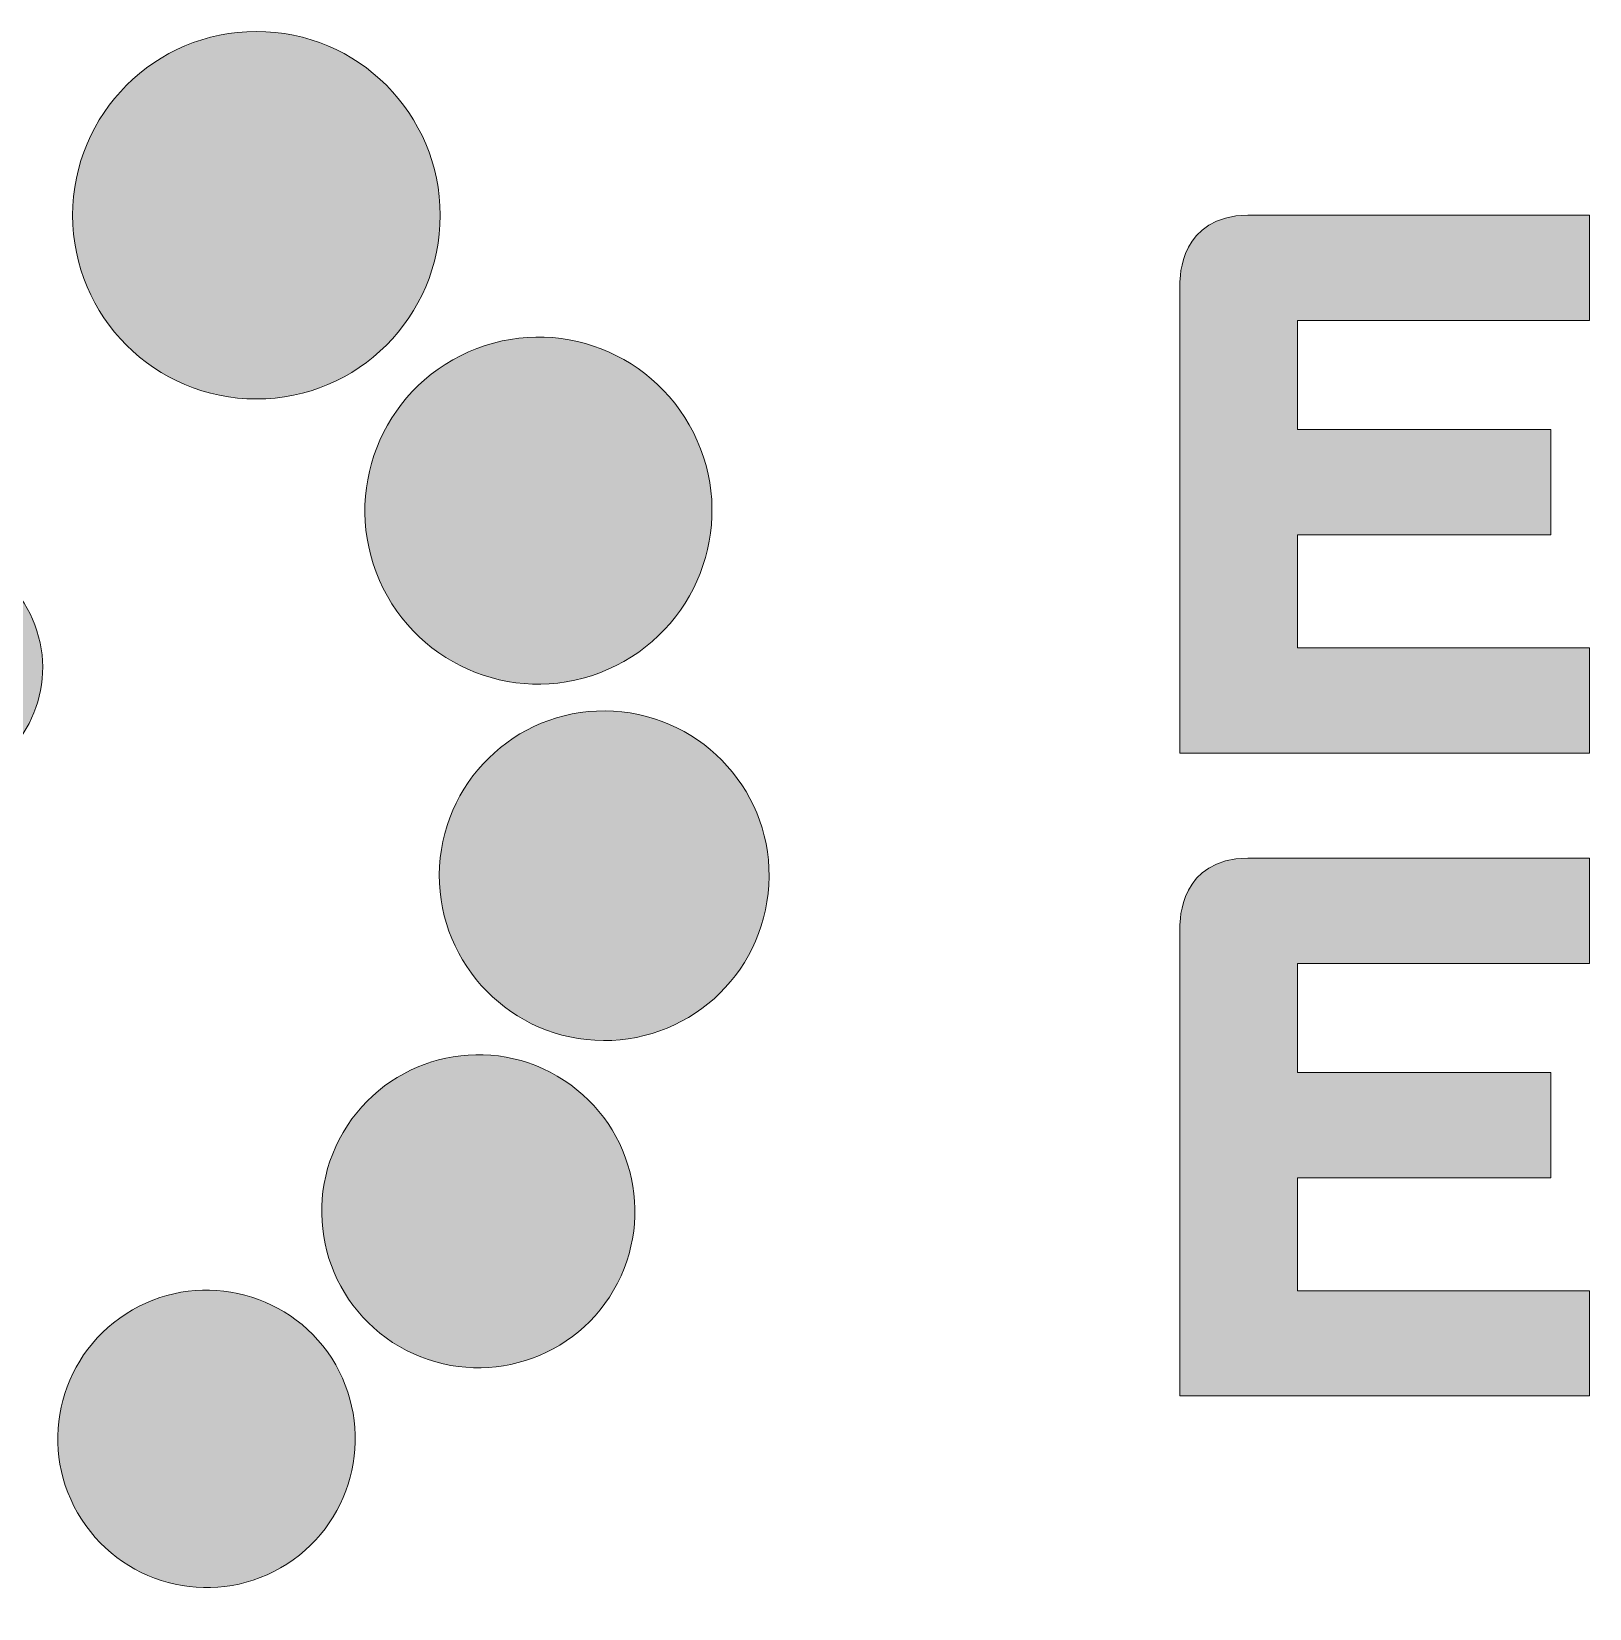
# Paper-space layout 'RETIC (2)' of a CAD drawing. Header units: metres. Extents: x -9 to 795, y -5 to 571.
# Drawn here: x 738.09 to 750.89, y 29.71 to 42.67 of the extents above; entities that cross this region are included whole.
import ezdxf
from ezdxf.enums import TextEntityAlignment as Align

# ---------------------------------------------------------------- set-up
doc = ezdxf.new("R2010")
doc.units = ezdxf.units.M
doc.header["$LTSCALE"] = 0.7
for name, color, linetype in [('_User Miscellaneous1', 3, 'Continuous'), ('Notes', 7, 'Continuous'), ('SupportsUG_SP_EXT', 7, 'Continuous')]:
    doc.layers.add(name, color=color, linetype=linetype)
doc.layers.get('SupportsUG_SP_EXT').off()
doc.styles.add('ARIAL', font='arial.ttf', dxfattribs={"height": 2})
doc.styles.add('iecISOCP', font='isocp.shx')
doc.styles.get("Standard").update_dxf_attribs({"font": 'arial.ttf'})

# ---------------------------------------------------------------- blocks, each defined once
blk = doc.blocks.new('A1_FRAME_TITLE')
at = {"layer": '_User Miscellaneous1'}
h = blk.add_hatch(color=256, dxfattribs=at)
edge = h.paths.add_edge_path()
edge.add_spline(control_points=[(750.189, 43.479), (750.189, 42.645), (749.513, 41.969), (748.679, 41.969), (747.844, 41.969), (747.168, 42.645), (747.168, 43.479), (747.168, 44.313), (747.845, 44.99), (748.679, 44.99), (749.513, 44.99), (750.189, 44.313), (750.189, 43.479)], knot_values=[0, 0, 0, 0, 1, 1, 1, 2, 2, 2, 3, 3, 3, 4, 4, 4, 4], degree=3, periodic=0)
h = blk.add_hatch(color=256, dxfattribs=at)
edge = h.paths.add_edge_path()
edge.add_spline(control_points=[(750.189, 43.479), (750.189, 42.645), (749.513, 41.969), (748.679, 41.969), (747.844, 41.969), (747.168, 42.645), (747.168, 43.479), (747.168, 44.313), (747.845, 44.99), (748.679, 44.99), (749.513, 44.99), (750.189, 44.313), (750.189, 43.479)], knot_values=[0, 0, 0, 0, 1, 1, 1, 2, 2, 2, 3, 3, 3, 4, 4, 4, 4], degree=3, periodic=0)
h = blk.add_hatch(color=256, dxfattribs=at)
edge = h.paths.add_edge_path()
edge.add_spline(control_points=[(756.269, 39.059), (756.269, 39.059), (756.269, 42.872), (756.269, 42.919), (756.269, 42.965), (756.271, 43.478), (756.828, 43.479), (757.385, 43.479), (759.635, 43.479), (759.635, 43.479), (759.635, 43.479), (759.635, 42.614), (759.635, 42.614), (759.635, 42.614), (757.235, 42.614), (757.235, 42.614), (757.235, 42.614), (757.235, 41.717), (757.235, 41.717), (757.235, 41.717), (759.319, 41.717), (759.319, 41.717), (759.319, 41.717), (759.319, 40.852), (759.319, 40.852), (759.319, 40.852), (757.235, 40.852), (757.235, 40.852), (757.235, 40.852), (757.235, 39.924), (757.235, 39.924), (757.235, 39.924), (759.635, 39.924), (759.635, 39.924), (759.635, 39.924), (759.635, 39.059), (759.635, 39.059), (759.635, 39.059), (756.269, 39.059), (756.269, 39.059)], knot_values=[0, 0, 0, 0, 1, 1, 1, 2, 2, 2, 3, 3, 3, 4, 4, 4, 5, 5, 5, 6, 6, 6, 7, 7, 7, 8, 8, 8, 9, 9, 9, 10, 10, 10, 11, 11, 11, 12, 12, 12, 13, 13, 13, 13], degree=3, periodic=0)
h = blk.add_hatch(color=256, dxfattribs=at)
edge = h.paths.add_edge_path()
edge.add_spline(control_points=[(756.269, 39.059), (756.269, 39.059), (756.269, 42.872), (756.269, 42.919), (756.269, 42.965), (756.271, 43.478), (756.828, 43.479), (757.385, 43.479), (759.635, 43.479), (759.635, 43.479), (759.635, 43.479), (759.635, 42.614), (759.635, 42.614), (759.635, 42.614), (757.235, 42.614), (757.235, 42.614), (757.235, 42.614), (757.235, 41.717), (757.235, 41.717), (757.235, 41.717), (759.319, 41.717), (759.319, 41.717), (759.319, 41.717), (759.319, 40.852), (759.319, 40.852), (759.319, 40.852), (757.235, 40.852), (757.235, 40.852), (757.235, 40.852), (757.235, 39.924), (757.235, 39.924), (757.235, 39.924), (759.635, 39.924), (759.635, 39.924), (759.635, 39.924), (759.635, 39.059), (759.635, 39.059), (759.635, 39.059), (756.269, 39.059), (756.269, 39.059)], knot_values=[0, 0, 0, 0, 1, 1, 1, 2, 2, 2, 3, 3, 3, 4, 4, 4, 5, 5, 5, 6, 6, 6, 7, 7, 7, 8, 8, 8, 9, 9, 9, 10, 10, 10, 11, 11, 11, 12, 12, 12, 13, 13, 13, 13], degree=3, periodic=0)
h = blk.add_hatch(color=256, dxfattribs=at)
edge = h.paths.add_edge_path()
edge.add_spline(control_points=[(751.569, 39.747), (752.292, 40.064), (752.62, 40.907), (752.302, 41.626), (751.985, 42.346), (751.143, 42.675), (750.423, 42.356), (749.702, 42.04), (749.375, 41.198), (749.69, 40.478), (750.008, 39.756), (750.849, 39.428), (751.569, 39.747)], knot_values=[0, 0, 0, 0, 1, 1, 1, 2, 2, 2, 3, 3, 3, 4, 4, 4, 4], degree=3, periodic=0)
h = blk.add_hatch(color=256, dxfattribs=at)
edge = h.paths.add_edge_path()
edge.add_spline(control_points=[(751.569, 39.747), (752.292, 40.064), (752.62, 40.907), (752.302, 41.626), (751.985, 42.346), (751.143, 42.675), (750.423, 42.356), (749.702, 42.04), (749.375, 41.198), (749.69, 40.478), (750.008, 39.756), (750.849, 39.428), (751.569, 39.747)], knot_values=[0, 0, 0, 0, 1, 1, 1, 2, 2, 2, 3, 3, 3, 4, 4, 4, 4], degree=3, periodic=0)
h = blk.add_hatch(color=256, dxfattribs=at)
edge = h.paths.add_edge_path()
edge.add_spline(control_points=[(746.181, 38.799), (746.712, 38.939), (747.029, 39.484), (746.889, 40.015), (746.749, 40.548), (746.202, 40.865), (745.672, 40.724), (745.144, 40.584), (744.825, 40.039), (744.963, 39.509), (745.104, 38.976), (745.649, 38.659), (746.181, 38.799)], knot_values=[0, 0, 0, 0, 1, 1, 1, 2, 2, 2, 3, 3, 3, 4, 4, 4, 4], degree=3, periodic=0)
h = blk.add_hatch(color=256, dxfattribs=at)
edge = h.paths.add_edge_path()
edge.add_spline(control_points=[(746.181, 38.799), (746.712, 38.939), (747.029, 39.484), (746.889, 40.015), (746.749, 40.548), (746.202, 40.865), (745.672, 40.724), (745.144, 40.584), (744.825, 40.039), (744.963, 39.509), (745.104, 38.976), (745.649, 38.659), (746.181, 38.799)], knot_values=[0, 0, 0, 0, 1, 1, 1, 2, 2, 2, 3, 3, 3, 4, 4, 4, 4], degree=3, periodic=0)
h = blk.add_hatch(color=256, dxfattribs=at)
edge = h.paths.add_edge_path()
edge.add_spline(control_points=[(751.461, 36.698), (752.209, 36.655), (752.847, 37.227), (752.89, 37.974), (752.935, 38.72), (752.361, 39.359), (751.614, 39.403), (750.867, 39.446), (750.228, 38.875), (750.184, 38.127), (750.144, 37.381), (750.714, 36.74), (751.461, 36.698)], knot_values=[0, 0, 0, 0, 1, 1, 1, 2, 2, 2, 3, 3, 3, 4, 4, 4, 4], degree=3, periodic=0)
h = blk.add_hatch(color=256, dxfattribs=at)
edge = h.paths.add_edge_path()
edge.add_spline(control_points=[(751.461, 36.698), (752.209, 36.655), (752.847, 37.227), (752.89, 37.974), (752.935, 38.72), (752.361, 39.359), (751.614, 39.403), (750.867, 39.446), (750.228, 38.875), (750.184, 38.127), (750.144, 37.381), (750.714, 36.74), (751.461, 36.698)], knot_values=[0, 0, 0, 0, 1, 1, 1, 2, 2, 2, 3, 3, 3, 4, 4, 4, 4], degree=3, periodic=0)
h = blk.add_hatch(color=256, dxfattribs=at)
edge = h.paths.add_edge_path()
edge.add_spline(control_points=[(756.269, 33.774), (756.269, 33.774), (756.269, 37.587), (756.269, 37.634), (756.269, 37.68), (756.271, 38.194), (756.828, 38.194), (757.385, 38.195), (759.635, 38.194), (759.635, 38.194), (759.635, 38.194), (759.635, 37.329), (759.635, 37.329), (759.635, 37.329), (757.235, 37.329), (757.235, 37.329), (757.235, 37.329), (757.235, 36.433), (757.235, 36.433), (757.235, 36.433), (759.319, 36.433), (759.319, 36.433), (759.319, 36.433), (759.319, 35.567), (759.319, 35.567), (759.319, 35.567), (757.235, 35.567), (757.235, 35.567), (757.235, 35.567), (757.235, 34.639), (757.235, 34.639), (757.235, 34.639), (759.635, 34.639), (759.635, 34.639), (759.635, 34.639), (759.635, 33.774), (759.635, 33.774), (759.635, 33.774), (756.269, 33.774), (756.269, 33.774)], knot_values=[0, 0, 0, 0, 1, 1, 1, 2, 2, 2, 3, 3, 3, 4, 4, 4, 5, 5, 5, 6, 6, 6, 7, 7, 7, 8, 8, 8, 9, 9, 9, 10, 10, 10, 11, 11, 11, 12, 12, 12, 13, 13, 13, 13], degree=3, periodic=0)
h = blk.add_hatch(color=256, dxfattribs=at)
edge = h.paths.add_edge_path()
edge.add_spline(control_points=[(756.269, 33.774), (756.269, 33.774), (756.269, 37.587), (756.269, 37.634), (756.269, 37.68), (756.271, 38.194), (756.828, 38.194), (757.385, 38.195), (759.635, 38.194), (759.635, 38.194), (759.635, 38.194), (759.635, 37.329), (759.635, 37.329), (759.635, 37.329), (757.235, 37.329), (757.235, 37.329), (757.235, 37.329), (757.235, 36.433), (757.235, 36.433), (757.235, 36.433), (759.319, 36.433), (759.319, 36.433), (759.319, 36.433), (759.319, 35.567), (759.319, 35.567), (759.319, 35.567), (757.235, 35.567), (757.235, 35.567), (757.235, 35.567), (757.235, 34.639), (757.235, 34.639), (757.235, 34.639), (759.635, 34.639), (759.635, 34.639), (759.635, 34.639), (759.635, 33.774), (759.635, 33.774), (759.635, 33.774), (756.269, 33.774), (756.269, 33.774)], knot_values=[0, 0, 0, 0, 1, 1, 1, 2, 2, 2, 3, 3, 3, 4, 4, 4, 5, 5, 5, 6, 6, 6, 7, 7, 7, 8, 8, 8, 9, 9, 9, 10, 10, 10, 11, 11, 11, 12, 12, 12, 13, 13, 13, 13], degree=3, periodic=0)
h = blk.add_hatch(color=256, dxfattribs=at)
edge = h.paths.add_edge_path()
edge.add_spline(control_points=[(749.855, 34.18), (750.467, 33.824), (751.258, 34.03), (751.615, 34.644), (751.972, 35.259), (751.765, 36.046), (751.152, 36.403), (750.538, 36.763), (749.75, 36.554), (749.392, 35.941), (749.032, 35.327), (749.24, 34.538), (749.855, 34.18)], knot_values=[0, 0, 0, 0, 1, 1, 1, 2, 2, 2, 3, 3, 3, 4, 4, 4, 4], degree=3, periodic=0)
h = blk.add_hatch(color=256, dxfattribs=at)
edge = h.paths.add_edge_path()
edge.add_spline(control_points=[(749.855, 34.18), (750.467, 33.824), (751.258, 34.03), (751.615, 34.644), (751.972, 35.259), (751.765, 36.046), (751.152, 36.403), (750.538, 36.763), (749.75, 36.554), (749.392, 35.941), (749.032, 35.327), (749.24, 34.538), (749.855, 34.18)], knot_values=[0, 0, 0, 0, 1, 1, 1, 2, 2, 2, 3, 3, 3, 4, 4, 4, 4], degree=3, periodic=0)
h = blk.add_hatch(color=256, dxfattribs=at)
edge = h.paths.add_edge_path()
edge.add_spline(control_points=[(747.242, 32.761), (747.605, 32.193), (748.364, 32.028), (748.93, 32.393), (749.498, 32.759), (749.66, 33.515), (749.298, 34.085), (748.929, 34.652), (748.174, 34.815), (747.607, 34.449), (747.04, 34.085), (746.873, 33.327), (747.242, 32.761)], knot_values=[0, 0, 0, 0, 1, 1, 1, 2, 2, 2, 3, 3, 3, 4, 4, 4, 4], degree=3, periodic=0)
h = blk.add_hatch(color=256, dxfattribs=at)
edge = h.paths.add_edge_path()
edge.add_spline(control_points=[(747.242, 32.761), (747.605, 32.193), (748.364, 32.028), (748.93, 32.393), (749.498, 32.759), (749.66, 33.515), (749.298, 34.085), (748.929, 34.652), (748.174, 34.815), (747.607, 34.449), (747.04, 34.085), (746.873, 33.327), (747.242, 32.761)], knot_values=[0, 0, 0, 0, 1, 1, 1, 2, 2, 2, 3, 3, 3, 4, 4, 4, 4], degree=3, periodic=0)
at = {"layer": '_User Miscellaneous1', "lineweight": 0}
for points, knots in [([(750.189, 43.479), (750.189, 42.645), (749.513, 41.969), (748.679, 41.969), (747.844, 41.969), (747.168, 42.645), (747.168, 43.479), (747.168, 44.313), (747.845, 44.99), (748.679, 44.99), (749.513, 44.99), (750.189, 44.313), (750.189, 43.479)], [0, 0, 0, 0, 1, 1, 1, 2, 2, 2, 3, 3, 3, 4, 4, 4, 4]), ([(750.189, 43.479), (750.189, 42.645), (749.513, 41.969), (748.679, 41.969), (747.844, 41.969), (747.168, 42.645), (747.168, 43.479), (747.168, 44.313), (747.845, 44.99), (748.679, 44.99), (749.513, 44.99), (750.189, 44.313), (750.189, 43.479)], [0, 0, 0, 0, 1, 1, 1, 2, 2, 2, 3, 3, 3, 4, 4, 4, 4]), ([(756.269, 39.059), (756.269, 39.059), (756.269, 42.872), (756.269, 42.919), (756.269, 42.965), (756.271, 43.478), (756.828, 43.479), (757.385, 43.479), (759.635, 43.479), (759.635, 43.479), (759.635, 43.479), (759.635, 42.614), (759.635, 42.614), (759.635, 42.614), (757.235, 42.614), (757.235, 42.614), (757.235, 42.614), (757.235, 41.717), (757.235, 41.717), (757.235, 41.717), (759.319, 41.717), (759.319, 41.717), (759.319, 41.717), (759.319, 40.852), (759.319, 40.852), (759.319, 40.852), (757.235, 40.852), (757.235, 40.852), (757.235, 40.852), (757.235, 39.924), (757.235, 39.924), (757.235, 39.924), (759.635, 39.924), (759.635, 39.924), (759.635, 39.924), (759.635, 39.059), (759.635, 39.059), (759.635, 39.059), (756.269, 39.059), (756.269, 39.059)], [0, 0, 0, 0, 1, 1, 1, 2, 2, 2, 3, 3, 3, 4, 4, 4, 5, 5, 5, 6, 6, 6, 7, 7, 7, 8, 8, 8, 9, 9, 9, 10, 10, 10, 11, 11, 11, 12, 12, 12, 13, 13, 13, 13]), ([(756.269, 39.059), (756.269, 39.059), (756.269, 42.872), (756.269, 42.919), (756.269, 42.965), (756.271, 43.478), (756.828, 43.479), (757.385, 43.479), (759.635, 43.479), (759.635, 43.479), (759.635, 43.479), (759.635, 42.614), (759.635, 42.614), (759.635, 42.614), (757.235, 42.614), (757.235, 42.614), (757.235, 42.614), (757.235, 41.717), (757.235, 41.717), (757.235, 41.717), (759.319, 41.717), (759.319, 41.717), (759.319, 41.717), (759.319, 40.852), (759.319, 40.852), (759.319, 40.852), (757.235, 40.852), (757.235, 40.852), (757.235, 40.852), (757.235, 39.924), (757.235, 39.924), (757.235, 39.924), (759.635, 39.924), (759.635, 39.924), (759.635, 39.924), (759.635, 39.059), (759.635, 39.059), (759.635, 39.059), (756.269, 39.059), (756.269, 39.059)], [0, 0, 0, 0, 1, 1, 1, 2, 2, 2, 3, 3, 3, 4, 4, 4, 5, 5, 5, 6, 6, 6, 7, 7, 7, 8, 8, 8, 9, 9, 9, 10, 10, 10, 11, 11, 11, 12, 12, 12, 13, 13, 13, 13]), ([(751.569, 39.747), (752.292, 40.064), (752.62, 40.907), (752.302, 41.626), (751.985, 42.346), (751.143, 42.675), (750.423, 42.356), (749.702, 42.04), (749.375, 41.198), (749.69, 40.478), (750.008, 39.756), (750.849, 39.428), (751.569, 39.747)], [0, 0, 0, 0, 1, 1, 1, 2, 2, 2, 3, 3, 3, 4, 4, 4, 4]), ([(751.569, 39.747), (752.292, 40.064), (752.62, 40.907), (752.302, 41.626), (751.985, 42.346), (751.143, 42.675), (750.423, 42.356), (749.702, 42.04), (749.375, 41.198), (749.69, 40.478), (750.008, 39.756), (750.849, 39.428), (751.569, 39.747)], [0, 0, 0, 0, 1, 1, 1, 2, 2, 2, 3, 3, 3, 4, 4, 4, 4]), ([(746.181, 38.799), (746.712, 38.939), (747.029, 39.484), (746.889, 40.015), (746.749, 40.548), (746.202, 40.865), (745.672, 40.724), (745.144, 40.584), (744.825, 40.039), (744.963, 39.509), (745.104, 38.976), (745.649, 38.659), (746.181, 38.799)], [0, 0, 0, 0, 1, 1, 1, 2, 2, 2, 3, 3, 3, 4, 4, 4, 4]), ([(746.181, 38.799), (746.712, 38.939), (747.029, 39.484), (746.889, 40.015), (746.749, 40.548), (746.202, 40.865), (745.672, 40.724), (745.144, 40.584), (744.825, 40.039), (744.963, 39.509), (745.104, 38.976), (745.649, 38.659), (746.181, 38.799)], [0, 0, 0, 0, 1, 1, 1, 2, 2, 2, 3, 3, 3, 4, 4, 4, 4]), ([(751.461, 36.698), (752.209, 36.655), (752.847, 37.227), (752.89, 37.974), (752.935, 38.72), (752.361, 39.359), (751.614, 39.403), (750.867, 39.446), (750.228, 38.875), (750.184, 38.127), (750.144, 37.381), (750.714, 36.74), (751.461, 36.698)], [0, 0, 0, 0, 1, 1, 1, 2, 2, 2, 3, 3, 3, 4, 4, 4, 4]), ([(751.461, 36.698), (752.209, 36.655), (752.847, 37.227), (752.89, 37.974), (752.935, 38.72), (752.361, 39.359), (751.614, 39.403), (750.867, 39.446), (750.228, 38.875), (750.184, 38.127), (750.144, 37.381), (750.714, 36.74), (751.461, 36.698)], [0, 0, 0, 0, 1, 1, 1, 2, 2, 2, 3, 3, 3, 4, 4, 4, 4]), ([(756.269, 33.774), (756.269, 33.774), (756.269, 37.587), (756.269, 37.634), (756.269, 37.68), (756.271, 38.194), (756.828, 38.194), (757.385, 38.195), (759.635, 38.194), (759.635, 38.194), (759.635, 38.194), (759.635, 37.329), (759.635, 37.329), (759.635, 37.329), (757.235, 37.329), (757.235, 37.329), (757.235, 37.329), (757.235, 36.433), (757.235, 36.433), (757.235, 36.433), (759.319, 36.433), (759.319, 36.433), (759.319, 36.433), (759.319, 35.567), (759.319, 35.567), (759.319, 35.567), (757.235, 35.567), (757.235, 35.567), (757.235, 35.567), (757.235, 34.639), (757.235, 34.639), (757.235, 34.639), (759.635, 34.639), (759.635, 34.639), (759.635, 34.639), (759.635, 33.774), (759.635, 33.774), (759.635, 33.774), (756.269, 33.774), (756.269, 33.774)], [0, 0, 0, 0, 1, 1, 1, 2, 2, 2, 3, 3, 3, 4, 4, 4, 5, 5, 5, 6, 6, 6, 7, 7, 7, 8, 8, 8, 9, 9, 9, 10, 10, 10, 11, 11, 11, 12, 12, 12, 13, 13, 13, 13]), ([(756.269, 33.774), (756.269, 33.774), (756.269, 37.587), (756.269, 37.634), (756.269, 37.68), (756.271, 38.194), (756.828, 38.194), (757.385, 38.195), (759.635, 38.194), (759.635, 38.194), (759.635, 38.194), (759.635, 37.329), (759.635, 37.329), (759.635, 37.329), (757.235, 37.329), (757.235, 37.329), (757.235, 37.329), (757.235, 36.433), (757.235, 36.433), (757.235, 36.433), (759.319, 36.433), (759.319, 36.433), (759.319, 36.433), (759.319, 35.567), (759.319, 35.567), (759.319, 35.567), (757.235, 35.567), (757.235, 35.567), (757.235, 35.567), (757.235, 34.639), (757.235, 34.639), (757.235, 34.639), (759.635, 34.639), (759.635, 34.639), (759.635, 34.639), (759.635, 33.774), (759.635, 33.774), (759.635, 33.774), (756.269, 33.774), (756.269, 33.774)], [0, 0, 0, 0, 1, 1, 1, 2, 2, 2, 3, 3, 3, 4, 4, 4, 5, 5, 5, 6, 6, 6, 7, 7, 7, 8, 8, 8, 9, 9, 9, 10, 10, 10, 11, 11, 11, 12, 12, 12, 13, 13, 13, 13]), ([(749.855, 34.18), (750.467, 33.824), (751.258, 34.03), (751.615, 34.644), (751.972, 35.259), (751.765, 36.046), (751.152, 36.403), (750.538, 36.763), (749.75, 36.554), (749.392, 35.941), (749.032, 35.327), (749.24, 34.538), (749.855, 34.18)], [0, 0, 0, 0, 1, 1, 1, 2, 2, 2, 3, 3, 3, 4, 4, 4, 4]), ([(749.855, 34.18), (750.467, 33.824), (751.258, 34.03), (751.615, 34.644), (751.972, 35.259), (751.765, 36.046), (751.152, 36.403), (750.538, 36.763), (749.75, 36.554), (749.392, 35.941), (749.032, 35.327), (749.24, 34.538), (749.855, 34.18)], [0, 0, 0, 0, 1, 1, 1, 2, 2, 2, 3, 3, 3, 4, 4, 4, 4]), ([(747.242, 32.761), (747.605, 32.193), (748.364, 32.028), (748.93, 32.393), (749.498, 32.759), (749.66, 33.515), (749.298, 34.085), (748.929, 34.652), (748.174, 34.815), (747.607, 34.449), (747.04, 34.085), (746.873, 33.327), (747.242, 32.761)], [0, 0, 0, 0, 1, 1, 1, 2, 2, 2, 3, 3, 3, 4, 4, 4, 4]), ([(747.242, 32.761), (747.605, 32.193), (748.364, 32.028), (748.93, 32.393), (749.498, 32.759), (749.66, 33.515), (749.298, 34.085), (748.929, 34.652), (748.174, 34.815), (747.607, 34.449), (747.04, 34.085), (746.873, 33.327), (747.242, 32.761)], [0, 0, 0, 0, 1, 1, 1, 2, 2, 2, 3, 3, 3, 4, 4, 4, 4])]:
    blk.add_open_spline(points, degree=3, knots=knots, dxfattribs=at)
at = {"layer": 'Notes', "color": 7}
blk.add_attdef('EPD_REF_NO', text='', height=5, dxfattribs=at).set_placement((760.121, 52.772), align=Align.CENTER)
blk.add_attdef('EPD_REF_NO', text='', height=5, dxfattribs=at).set_placement((760.121, 52.772), align=Align.CENTER)
at = {"layer": 'Notes', "color": 3, "style": 'iecISOCP', "flags": 8}
blk.add_attdef('VERSION_NO', text='', height=2.5, rotation=90, dxfattribs=at).set_placement((272.817, 44.54), align=Align.MIDDLE_CENTER)
blk.add_attdef('VERSION_NO', text='', height=2.5, rotation=90, dxfattribs=at).set_placement((272.817, 44.54), align=Align.MIDDLE_CENTER)
at = {"layer": 'Notes', "color": 7, "style": 'ARIAL'}
for tag, p in [('CAP_NO', (483.942, 43.457)), ('CAP_NO', (483.942, 43.457)), ('IE_NUM', (483.804, 37.81)), ('IE_NUM', (483.804, 37.81)), ('REF_No_1', (305.995, 32.31)), ('REF_No_1', (305.995, 32.31)), ('REF_1', (327.555, 32.31)), ('REF_1', (327.555, 32.31)), ('HV_SWITCH', (484.218, 32.163)), ('HV_SWITCH', (484.218, 32.163)), ('GEN_WO', (412.463, 31.763)), ('GEN_WO', (412.463, 31.763)), ('REF_No_2', (305.995, 26.31)), ('REF_No_2', (305.995, 26.31)), ('REF_2', (327.555, 26.31)), ('REF_2', (327.555, 26.31)), ('OH_WO', (412.463, 25.812)), ('OH_WO', (412.463, 25.812)), ('UBD_REF', (483.804, 25.828)), ('UBD_REF', (483.804, 25.828)), ('REF_No_3', (305.995, 20.31)), ('REF_No_3', (305.995, 20.31)), ('REF_3', (327.555, 20.31)), ('REF_3', (327.555, 20.31)), ('UG_WO', (412.463, 20.052)), ('UG_WO', (412.463, 20.052)), ('GIS_MAP_No', (483.804, 20.043)), ('GIS_MAP_No', (483.804, 20.043)), ('REF_No_4', (305.995, 14.31)), ('REF_No_4', (305.995, 14.31)), ('REF_4', (327.555, 14.31)), ('REF_4', (327.555, 14.31)), ('HV_OP_DIAG', (484.081, 14.199)), ('HV_OP_DIAG', (484.081, 14.199)), ('SUB_WO', (412.463, 13.812)), ('SUB_WO', (412.463, 13.812)), ('LGA', (483.7, 7.777)), ('LGA', (483.7, 7.777))]:
    blk.add_attdef(tag, p, '', height=2, dxfattribs=at)
at = {"layer": 'Notes', "color": 7, "style": 'ARIAL', "width": 1.1}
for tag, p in [('T1', (655.128, 39.465)), ('T1', (655.128, 39.465)), ('T2', (655.128, 34.346)), ('T2', (655.128, 34.346)), ('T3', (655.128, 28.92)), ('T3', (655.128, 28.92)), ('T4', (655.128, 23.657)), ('T4', (655.128, 23.657)), ('T5', (655.128, 18.231)), ('T5', (655.128, 18.231)), ('T6', (655.128, 12.969)), ('T6', (655.128, 12.969))]:
    blk.add_attdef(tag, text='', height=3.5, dxfattribs=at).set_placement(p, align=Align.CENTER)
at = {"layer": 'Notes', "color": 7, "style": 'ARIAL'}
for tag, height, p in [('scale', 2, (538.51, 33.269)), ('scale', 2, (538.51, 33.269)), ('DRAWN', 2, (538.51, 24.931)), ('DRAWN', 2, (538.51, 24.931)), ('REV', 5, (790.809, 17.095)), ('REV', 5, (790.809, 17.095)), ('DESIGN', 2, (576.371, 9.155)), ('DESIGN', 2, (576.371, 9.155)), ('CHD', 2, (538.51, 8.931)), ('CHD', 2, (538.51, 8.931))]:
    blk.add_attdef(tag, text='', height=height, dxfattribs=at).set_placement(p, align=Align.CENTER)
blk.add_attdef('NUM', text='', height=7, dxfattribs=at).set_placement((763.121, 20.118), align=Align.MIDDLE_CENTER)
blk.add_attdef('NUM', text='', height=7, dxfattribs=at).set_placement((763.121, 20.118), align=Align.MIDDLE_CENTER)
for tag, p in [('NS', (762.875, 8.119)), ('NS', (762.875, 8.119)), ('SHTS', (774.685, 8.119)), ('SHTS', (774.685, 8.119))]:
    blk.add_attdef(tag, text='', height=2, dxfattribs=at).set_placement(p, align=Align.MIDDLE)
at = {"layer": 'Notes', "style": 'iecISOCP'}
blk.add_attdef('ExportID', (9.023, 2.346), '', height=2.5, dxfattribs=at)
blk.add_attdef('ExportID', (9.023, 2.346), '', height=2.5, dxfattribs=at)
at = {"layer": 'Notes', "style": 'iecISOCP', "flags": 1}
for tag, p in [('ProjectType', (14.116, -26.841)), ('ProjectType', (14.116, -26.841)), ('ProjectNumber', (23.502, -26.862)), ('ProjectNumber', (23.502, -26.862)), ('DrawingNumber', (35.456, -26.847)), ('DrawingNumber', (35.456, -26.847)), ('ProjectDescription', (47.506, -26.869)), ('ProjectDescription', (47.506, -26.869)), ('ExportDate', (60.226, -26.833)), ('ExportDate', (60.226, -26.833)), ('ExportUserName', (69.096, -26.844)), ('ExportUserName', (69.096, -26.844)), ('DesignerCompanyName', (81.426, -26.837)), ('DesignerCompanyName', (81.426, -26.837)), ('ExportAreaOfInterest', (97.042, -26.857)), ('ExportAreaOfInterest', (97.042, -26.857)), ('GIS_SUCCESS', (111.939, -26.824)), ('GIS_SUCCESS', (111.939, -26.824)), ('CAD_SUCCESS', (121.73, -26.827)), ('CAD_SUCCESS', (121.73, -26.827)), ('DEPOTCODE', (132.048, -26.921)), ('DEPOTCODE', (132.048, -26.921)), ('ExportCategories', (140.025, -26.841)), ('ExportCategories', (140.025, -26.841)), ('Comments', (154.327, -26.927)), ('Comments', (154.327, -26.927)), ('EPD_-_VERSION_1.5', (161.744, -26.927)), ('EPD_-_VERSION_1.5', (161.744, -26.927))]:
    blk.add_attdef(tag, p, '', height=1, dxfattribs=at)

psp = doc.layouts.new('RETIC (2)')

# ---------------------------------------------------------------- block references
at = {"layer": 'SupportsUG_SP_EXT'}
psp.add_blockref('A1_FRAME_TITLE', (-8.744, -2.316), dxfattribs=at)

doc.saveas('drawing.dxf')
